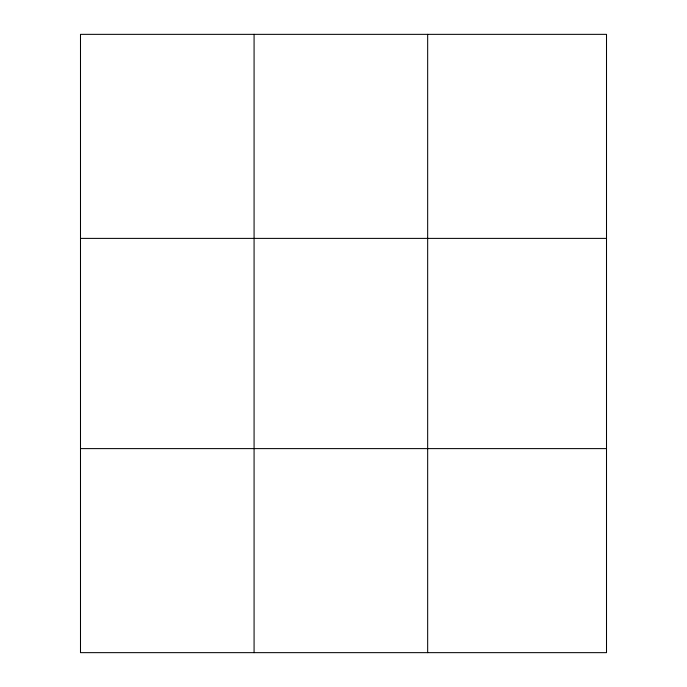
<?xml version="1.0" encoding="UTF-8"?>
<svg xmlns="http://www.w3.org/2000/svg" width="687" height="687" viewBox="0 0 687 687"><rect width="100%" height="100%" fill="white"/><g stroke="black" fill="none" stroke-linecap="round" stroke-linejoin="round"><path stroke-width="1.03" d="M254.078 652.65L254.078 34.35M427.666 652.65L427.666 34.35M80.491 238.389L606.509 238.389M80.491 448.611L606.509 448.611M606.509 623.504L606.509 652.65L80.491 652.65L80.491 34.35L606.509 34.35L606.509 623.504"/></g></svg>
